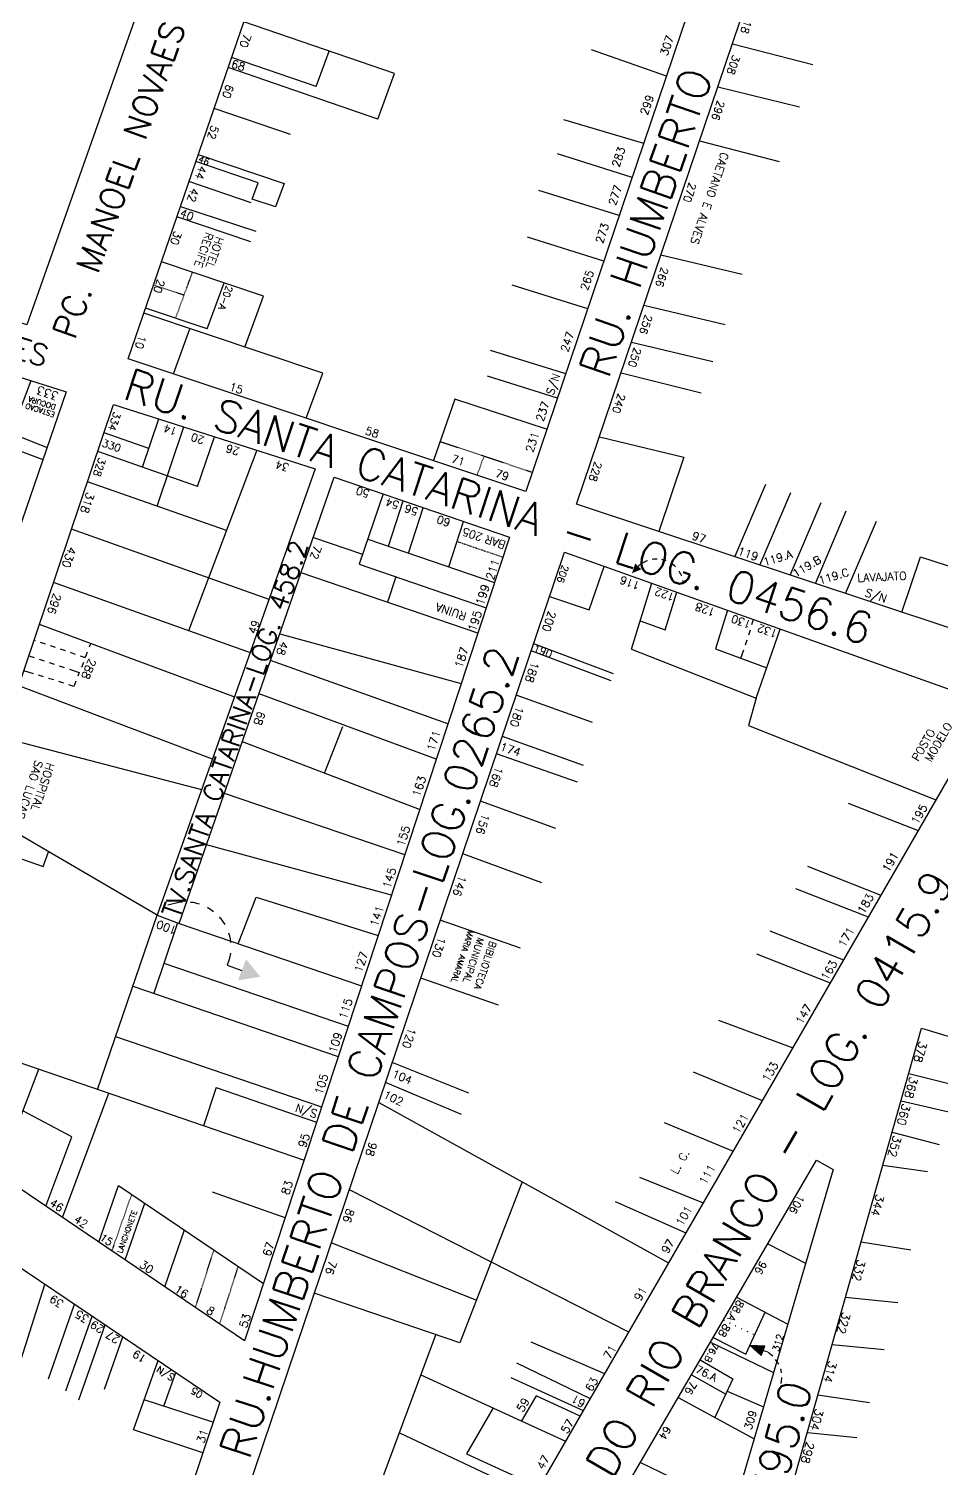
# Model space of a CAD drawing. Extents: x 714896 to 749292, y 8417558 to 8447149.
# Drawn here: x 739673.9 to 739845.8, y 8426261.6 to 8426532.8 of the extents above; entities that cross this region are included whole.
import ezdxf

# ---------------------------------------------------------------- set-up
doc = ezdxf.new("R2010")
doc.units = 0
doc.header["$MEASUREMENT"] = 0
for name, pattern in [('ACAD_ISO02W100', [15, 12, -3]), ('ACAD_ISO03W100', [30, 12, -18]), ('ACAD_ISO07W100', [3.5, 0.5, -3])]:
    doc.linetypes.add(name, pattern=pattern)
for name, color, linetype in [('LOTE', 7, 'CONTINUOUS'), ('NUM-PORTA', 7, 'CONTINUOUS'), ('QUADRA', 6, 'CONTINUOUS'), ('TEXTO', 7, 'CONTINUOUS'), ('TEXTODERUA', 3, 'CONTINUOUS')]:
    doc.layers.add(name, color=color, linetype=linetype)
doc.styles.add('ROMANS', font='ROMANS.SHX', dxfattribs={"height": 1.5})

msp = doc.modelspace()

# ---------------------------------------------------------------- hatches: boundary and pattern name
at = {"layer": 'LOTE', "linetype": 'CONTINUOUS'}
for points in [[(739714.87, 8426357.47), (739713.34, 8426353.5), (739717.54, 8426354.16)], [(739811.89, 8426282.81), (739812.59, 8426284.59), (739809.85, 8426284.72)]]:
    msp.add_hatch(color=256, dxfattribs=at).paths.add_polyline_path(points)

# ---------------------------------------------------------------- linework, layer by layer
at = {"layer": 'LOTE', "color": 7}
for p, q in [((739742.82, 8426524.32, 518.81), (739714.45, 8426534.07, 523.75)), ((739806.51, 8426529.95, 517.12), (739821.6, 8426526.06, 516.4)), ((739728.09, 8426521.87, 522.38), (739712.12, 8426527.35, 523.75)), ((739728.09, 8426521.87, 522.38), (739730.53, 8426528.55, 523.7)), ((739779.86, 8426528.86, 520.38), (739794.01, 8426523.89, 519.17)), ((739739.7, 8426515.76, 521.5), (739711.49, 8426525.46, 523.75)), ((739739.7, 8426515.76, 524.57), (739742.82, 8426524.32, 523.75)), ((739803.75, 8426521.81, 517.12), (739819.1, 8426518.05, 516.54)), ((739723.23, 8426512.83, 522.67), (739708.84, 8426517.75, 523.75)), ((739774.67, 8426515.7, 520.52), (739789.71, 8426511.19, 519.17)), ((739800.31, 8426511.65, 517.12), (739815.26, 8426507.79, 516.67)), ((739717.15, 8426503.77, 522.88), (739705.42, 8426507.78, 523.75)), ((739705.85, 8426509.06, 523.75), (739722.04, 8426503.63, 522.66)), ((739773.49, 8426509.25, 520.52), (739787.56, 8426504.84, 519.17)), ((739715.83, 8426499.97, 522.88), (739704.09, 8426503.99, 523.75)), ((739716.01, 8426500.64, 522.91), (739717.15, 8426503.77, 522.88)), ((739722.04, 8426503.63, 522.66), (739720.39, 8426499.22, 522.71)), ((739769.92, 8426502.39, 520.66), (739785.11, 8426497.63, 519.17)), ((739702.48, 8426499.26, 523.75), (739716.7, 8426494.65, 522.85)), ((739720.39, 8426499.22, 522.71), (739716.01, 8426500.64, 522.91)), ((739715.73, 8426492.64, 522.88), (739701.82, 8426497.36, 523.75)), ((739767.84, 8426493.55, 520.72), (739782.21, 8426489.07, 519.17)), ((739718.17, 8426482.37, 522.85), (739698.9, 8426488.87, 523.75)), ((739793.02, 8426490.16, 517.12), (739808.33, 8426486.54, 516.9)), ((739707.54, 8426476.21, 523.25), (739710.7, 8426484.88, 523.07)), ((739764.94, 8426484.51, 520.86), (739779.16, 8426480.08, 519.17)), ((739714.65, 8426472.77, 523.15), (739718.17, 8426482.37, 522.85)), ((739789.82, 8426480.69, 517.12), (739805.14, 8426477.06, 516.9)), ((739729.29, 8426467.87, 522.93), (739695.57, 8426479.2, 523.75)), ((739707.54, 8426476.21, 523.25), (739695.9, 8426480.15, 523.75)), ((739701.16, 8426467.75, 523.75), (739704.25, 8426476.26, 523.34)), ((739760.83, 8426472.24, 521.2), (739775.01, 8426467.83, 519.17)), ((739787.46, 8426473.74, 517.12), (739802.77, 8426470.11, 516.9)), ((739726.19, 8426459.4, 523.75), (739729.29, 8426467.87, 522.93)), ((739760.25, 8426467.39, 521.33), (739773.45, 8426463.21, 519.17)), ((739785.51, 8426467.96, 517.12), (739800.61, 8426464.21, 516.96)), ((739674.28, 8426466.46, 523.68), (739670.58, 8426456.59, 525.16)), ((739754.19, 8426462.96, 521.98), (739750.17, 8426451.4, 523.75)), ((739771.45, 8426457.32, 519.17), (739754.19, 8426462.96, 521.98)), ((739670.58, 8426456.59, 525.16), (739677.37, 8426453.91, 526.5)), ((739781.43, 8426455.9, 517.12), (739797.3, 8426452.03, 517.02)), ((739665.34, 8426455.79, 524.96), (739676.59, 8426451.64, 526.5)), ((739716.87, 8426453.37, 516.74), (739704.03, 8426419.36, 517.61)), ((739797.3, 8426452.03, 517.02), (739792.59, 8426438.05, 517.12)), ((739711.17, 8426438.26, 517.06), (739685.01, 8426447.44, 516.72)), ((739740.66, 8426445.14, 516.73), (739736.18, 8426431.87, 517.34)), ((739806.93, 8426433.3, 517.12), (739812.76, 8426446.96, 517.09)), ((739811.67, 8426431.72, 517.12), (739817.5, 8426445.39, 517.09)), ((739741.7, 8426435.27, 517.44), (739744.44, 8426443.84, 516.73)), ((739745.48, 8426433.97, 517.44), (739748.22, 8426442.54, 516.73)), ((739817.37, 8426429.83, 517.12), (739823.2, 8426443.5, 517.09)), ((739753.05, 8426431.37, 517.44), (739755.8, 8426439.94, 516.73)), ((739822.11, 8426428.26, 517.12), (739827.94, 8426441.92, 517.09)), ((739827.81, 8426426.37, 517.12), (739833.64, 8426440.03, 517.09)), ((739719.23, 8426425.27, 517.35), (739681.99, 8426438.51, 516.72)), ((739779.51, 8426423.29, 515.63), (739782.33, 8426431.49, 515.41)), ((739838.39, 8426422.86, 517.12), (739841.9, 8426433.26, 517.16)), ((739841.9, 8426433.26, 517.16), (739867.77, 8426424.95, 517.99)), ((739758.51, 8426418.92), (739725.21, 8426430.26, 517.29)), ((739743.09, 8426429.5, 517.37), (739741.48, 8426424.72, 517.58)), ((739715.67, 8426415.21, 517.45), (739678.6, 8426428.44, 516.72)), ((739787.47, 8426415.91, 515.82), (739791.33, 8426428.29, 515.41)), ((739793.82, 8426419.5, 515.61), (739796.04, 8426426.61, 515.38)), ((739772.04, 8426425.78, 515.37), (739779.51, 8426423.29, 515.63)), ((739789.13, 8426421.25, 515.69), (739793.82, 8426419.5, 515.74)), ((739805.57, 8426423.21, 515.41), (739803.32, 8426415.95, 515.84)), ((739712.71, 8426406.87, 517.52), (739675.93, 8426420.55, 516.72)), ((739721.23, 8426418.76, 517.44), (739755.38, 8426409.42)), ((739810.96, 8426406.68, 516.21), (739815.5, 8426419.67, 515.41)), ((739783.62, 8426409.94, 515.9), (739768.59, 8426415.57, 515.37)), ((739784.07, 8426411.27, 515.9), (739769.04, 8426416.9, 515.37)), ((739787.47, 8426415.91, 515.83), (739810.96, 8426406.68, 516.21)), ((739803.32, 8426415.95, 515.84), (739812.95, 8426412.36, 515.95)), ((739752.88, 8426401.82), (739719.48, 8426413.72, 517.49)), ((739708.55, 8426395.15, 517.6), (739672.02, 8426408.97, 516.72)), ((739750.69, 8426395.18), (739717.3, 8426407.45, 517.54)), ((739780.15, 8426402.05, 515.97), (739765.76, 8426407.19, 515.37)), ((739810.96, 8426406.68, 516.21), (739809.49, 8426401.51, 516.38)), ((739706.49, 8426389.36, 517.64), (739668.75, 8426399.26, 516.72)), ((739729.62, 8426392.53, 517.8), (739733.11, 8426401.32, 517.75)), ((739778.41, 8426393.99, 516.06), (739763.14, 8426399.43, 515.37)), ((739809.49, 8426401.51, 516.38), (739844.79, 8426387.47, 518.75)), ((739747.56, 8426385.68), (739714.17, 8426398.44, 517.61)), ((739777.29, 8426390.85, 516.08), (739762.03, 8426396.15, 515.37)), ((739744.74, 8426377.13), (739710.77, 8426388.67, 517.68)), ((739698.12, 8426365.79, 517.82), (739664.15, 8426385.62, 516.72)), ((739773.24, 8426382.07, 516.09), (739759.04, 8426387.28, 515.37)), ((739828.31, 8426386.9, 517.37), (739841.45, 8426381.7, 518.75)), ((739662.23, 8426379.93, 516.72), (739676.66, 8426374.91, 517.56)), ((739742.23, 8426369.53), (739707.41, 8426379.01, 517.75)), ((739770.58, 8426371.89, 516.17), (739755.68, 8426377.34, 515.37)), ((739820.6, 8426375.02, 517.54), (739834.44, 8426369.54, 518.75)), ((739713.37, 8426360.39, 517.96), (739716.74, 8426369.15, 517.9)), ((739716.74, 8426369.15, 517.9), (739739.73, 8426361.93)), ((739818.36, 8426370.77, 517.6), (739832.06, 8426365.44, 518.75)), ((739686.85, 8426332.96, 518.19), (739698.12, 8426365.79, 517.82)), ((739701.95, 8426364.32, 517.86), (739697.47, 8426351.05, 523.98)), ((739702.26, 8426364.2, 517.86), (739736.6, 8426352.44)), ((739766.58, 8426359.57, 516.24), (739751.45, 8426364.83, 515.37)), ((739813.53, 8426362.82, 517.69), (739827.4, 8426357.35, 518.75)), ((739811.03, 8426358.49, 517.69), (739824.9, 8426353.02, 518.75)), ((739699.35, 8426356.74, 523.98), (739734.09, 8426344.84)), ((739762.43, 8426348.8, 516.27), (739747.76, 8426353.9, 515.37)), ((739693.52, 8426352.4, 583.51), (739732.22, 8426339.14)), ((739803.89, 8426346, 517.75), (739817.84, 8426340.8, 518.75)), ((739690.27, 8426342.94, 585.27), (739729.08, 8426329.64)), ((739668.24, 8426316.96, 519.6), (739675.82, 8426336.74, 517.93)), ((739668.88, 8426339.12), (739725.78, 8426319.62)), ((739756.81, 8426332.25, 516.27), (739742.4, 8426338.04, 515.37)), ((739755.42, 8426328.19, 516.27), (739741.12, 8426334.25, 515.37)), ((739799.1, 8426336.26, 517.84), (739812.11, 8426330.87, 518.75)), ((739839.71, 8426335.94, 513.4), (739850.01, 8426333.39, 513.61)), ((739680.26, 8426308.82, 519.6), (739688.99, 8426332.23, 517.82)), ((739709.22, 8426333.28), (739728.15, 8426326.79)), ((739739.84, 8426330.46, 515.37), (739794.45, 8426300.29, 518.75)), ((739838.27, 8426330.82, 513.4), (739848.04, 8426328.51, 513.62)), ((739793.6, 8426326.73, 517.84), (739806.61, 8426321.34, 518.75)), ((739677.14, 8426310.93, 519.6), (739682.01, 8426324, 518.6)), ((739836.59, 8426324.9, 513.4), (739845.41, 8426322.59, 513.68)), ((739834.84, 8426318.7, 513.4), (739843.22, 8426317.47, 513.72)), ((739687.11, 8426304.18, 519.6), (739690.84, 8426314.87, 518.86)), ((739766.87, 8426315.53, 517.08), (739755.1, 8426285.19, 517.41)), ((739788.96, 8426316.39, 517.91), (739800.95, 8426311.55, 518.75)), ((739722.2, 8426308.75), (739708.56, 8426313.59, 0.32)), ((739734.3, 8426314.07, 515.37), (739786.92, 8426287.25, 518.75)), ((739692.08, 8426300.81, 519.6), (739695.81, 8426311.5, 518.86)), ((739784.41, 8426311.83, 517.83), (739797.69, 8426305.9, 518.75)), ((739699.53, 8426295.77, 519.6), (739703.26, 8426306.46, 518.86)), ((739758.22, 8426293.22, 517.54), (739730.9, 8426304.01, 515.37)), ((739830.75, 8426304.23, 513.4), (739840.07, 8426302.71, 513.84)), ((739813.15, 8426303.88), (739820.27, 8426300.2)), ((739755.1, 8426285.19, 517.41), (739727.7, 8426294.53, 515.37)), ((739807.28, 8426293.79), (739816.91, 8426288.73)), ((739827.8, 8426293.79, 513.4), (739837.63, 8426292.77, 513.92)), ((739809.01, 8426283.09), (739812.68, 8426290.95)), ((739729.81, 8426230.71, 518.7), (739750.6, 8426286.73, 517.07)), ((739768.49, 8426285.38, 517.82), (739782.39, 8426279.4, 518.75)), ((739802.36, 8426285.34), (739814.25, 8426279.64)), ((739802.87, 8426286.21), (739809.01, 8426283.09)), ((739825.29, 8426284.91, 513.4), (739835.05, 8426283.92, 513.97)), ((739765.82, 8426281.41, 517.8), (739779.69, 8426274.72, 518.75)), ((739800.4, 8426281.97), (739806.58, 8426278.4)), ((739747.8, 8426279.18, 516.91), (739775.06, 8426266.69, 518.75)), ((739764.71, 8426278.67, 517.83), (739778.39, 8426272.46, 518.75)), ((739798.78, 8426279.19), (739805.23, 8426275.51)), ((739806.58, 8426278.4), (739803.18, 8426271.16)), ((739769.49, 8426275.21, 518.13), (739766.77, 8426270.5, 518.13)), ((739777.78, 8426271.41, 518.75), (739769.49, 8426275.21, 518.13)), ((739796.27, 8426274.88), (739810.57, 8426267.09)), ((739805.51, 8426276.11), (739812.33, 8426273.12)), ((739822.6, 8426275.39, 513.4), (739832.33, 8426273.97, 514.04)), ((739761.42, 8426272.94, 518.75), (739756.4, 8426264.27, 518.75)), ((739743.75, 8426268.25, 517.07), (739769.05, 8426256.29, 518.75)), ((739820.6, 8426268.33, 513.4), (739829.91, 8426267.35, 514.07)), ((739756.4, 8426264.27, 518.75), (739770.05, 8426258.02, 518.75)), ((739789.14, 8426262.64), (739806.79, 8426254.2))]:
    msp.add_line(p, q, dxfattribs=at)
at = {"layer": 'LOTE', "color": 7, "ltscale": 0.25}
for p, q in [((739695.32, 8426450.17, 516.43), (739698.4, 8426459.27, 516.73)), ((739696.52, 8426453.71, 517.04), (739688.12, 8426456.67, 516.72)), ((739698.11, 8426442.84, 516.24), (739703.16, 8426457.75, 516.73)), ((739705.69, 8426446.52, 517.42), (739708.88, 8426455.92, 516.73)), ((739705.69, 8426446.52, 517.42), (739686.92, 8426453.13, 516.72)), ((739810.17, 8426420.51, 515.47), (739810.48, 8426421.45, 515.41)), ((739809.55, 8426418.61, 515.6), (739809.86, 8426419.56, 515.53)), ((739674.92, 8426417.56, 516.72), (739675.12, 8426417.5, 516.73)), ((739676.07, 8426417.19, 516.78), (739677.02, 8426416.87, 516.82)), ((739677.96, 8426416.56, 516.87), (739678.91, 8426416.24, 516.9)), ((739679.85, 8426415.92, 516.94), (739680.79, 8426415.61, 516.97)), ((739681.74, 8426415.29, 517.01), (739682.68, 8426414.97, 517.04)), ((739684.94, 8426415.3, 517.09), (739684.57, 8426414.34, 517.09)), ((739685.61, 8426416.99, 517.08), (739685.32, 8426416.26, 517.09)), ((739808.08, 8426414.17, 515.89), (739808.61, 8426415.76, 515.79)), ((739808.92, 8426416.71, 515.72), (739809.23, 8426417.66, 515.66)), ((739673.95, 8426414.66, 516.72), (739674.94, 8426414.33, 516.77)), ((739675.89, 8426414.02, 516.82), (739676.83, 8426413.7, 516.86)), ((739677.78, 8426413.39, 516.9), (739678.72, 8426413.07, 516.94)), ((739679.67, 8426412.75, 516.98), (739680.61, 8426412.44, 517.01)), ((739683.62, 8426414.66, 517.06), (739684.57, 8426414.34, 517.09)), ((739684.2, 8426413.4, 517.09), (739683.82, 8426412.44, 517.09)), ((739674.8, 8426411.27, 516.81), (739672.99, 8426411.83, 516.72)), ((739676.71, 8426410.67, 516.9), (739675.75, 8426410.97, 516.86)), ((739678.61, 8426410.08, 516.98), (739677.66, 8426410.38, 516.94)), ((739680.52, 8426409.48, 517.04), (739679.56, 8426409.78, 517.01)), ((739681.56, 8426412.12, 517.04), (739683.44, 8426411.48, 517.1)), ((739682.8, 8426409.84, 517.1), (739682.42, 8426408.88, 517.1)), ((739683.44, 8426411.48, 517.1), (739683.17, 8426410.8, 517.1)), ((739682.42, 8426408.88, 517.1), (739681.47, 8426409.18, 517.07))]:
    msp.add_line(p, q, dxfattribs=at)
at = {"layer": 'LOTE', "color": 7, "linetype": 'ACAD_ISO03W100', "ltscale": 0.005}
for p, q in [((739751.43, 8426455, 522.92), (739768.72, 8426449.25, 519.17)), ((739759.67, 8426452.25, 522.44), (739758.37, 8426448.67, 523.75)), ((739689.59, 8426302.5, 519.6), (739693.32, 8426313.18, 518.86)), ((739705.33, 8426291.85, 519.6), (739708.81, 8426302.71, 518.71)), ((739709.91, 8426288.75), (739713.39, 8426299.61, -0.89))]:
    msp.add_line(p, q, dxfattribs=at)
at = {"layer": 'LOTE', "color": 7, "linetype": 'ACAD_ISO03W100', "ltscale": 0.007}
msp.add_line((739754.6, 8426436.19, 517.17), (739763.23, 8426433.23, 518.19), dxfattribs=at)
at = {"layer": 'LOTE', "color": 7, "linetype": 'ACAD_ISO07W100', "ltscale": 0.35}
msp.add_line((739804.78, 8426289.49), (739810.7, 8426286.69), dxfattribs=at)
at = {"layer": 'LOTE', "color": 7, "linetype": 'ACAD_ISO02W100', "ltscale": 0.005, "flags": 128}
for points, elevation in [([(739701.59, 8426478.23), (739704.75, 8426486.89)], 523.75), ([(739703.17, 8426482.57), (739697.4, 8426484.52)], 523.66)]:
    msp.add_lwpolyline(points, dxfattribs=dict(at, elevation=elevation))
at = {"layer": 'LOTE', "color": 7, "linetype": 'CONTINUOUS', "flags": 128}
for points in [[(739727.53, 8426436.95), (739736.82, 8426433.77)], [(739737.78, 8426436.61), (739761.64, 8426428.42)], [(739736.18, 8426431.87), (739760.08, 8426423.67)], [(739676.66, 8426374.91), (739677.66, 8426377.73)], [(739709.22, 8426333.28), (739706.86, 8426326.1)], [(739690.84, 8426314.87), (739718.13, 8426296.4)]]:
    msp.add_lwpolyline(points, dxfattribs=at)
at = {"layer": 'LOTE'}
msp.add_lwpolyline([(739788.75, 8426431.47, 1.58, 0, 0), (739787.56, 8426430.19, 0, 0, 0)], format="xyseb", dxfattribs=at)
at = {"layer": 'LOTE', "linetype": 'CONTINUOUS', "flags": 128}
for points in [[(739700.09, 8426367.69), (739702.18, 8426368.25), (739702.85, 8426368.27)], [(739704.4, 8426368.25), (739704.84, 8426368.2), (739706.03, 8426367.9), (739706.05, 8426367.9)], [(739707.54, 8426367.23), (739707.75, 8426367.13), (739708.23, 8426366.82), (739708.71, 8426366.45)], [(739709.81, 8426365.42), (739709.96, 8426365.26), (739710.43, 8426364.64), (739710.83, 8426364.01)], [(739711.52, 8426362.47), (739711.72, 8426361.85), (739711.84, 8426361.3), (739711.9, 8426360.6)], [(739711.92, 8426358.62), (739711.92, 8426358.56), (739711.68, 8426357.4), (739711.31, 8426356.33), (739714.04, 8426355.35)], [(739813.08, 8426283.44), (739813, 8426283.49), (739812.26, 8426283.7)], [(739814.09, 8426282.67), (739813.87, 8426282.89), (739813.21, 8426283.38)], [(739815.21, 8426281.2), (739815.21, 8426281.2), (739814.59, 8426282.09)], [(739815.71, 8426279.52), (739815.71, 8426279.6), (739815.59, 8426280.33)], [(739815.65, 8426277.52), (739815.79, 8426278.46), (739815.78, 8426278.64)]]:
    msp.add_lwpolyline(points, dxfattribs=at)
at = {"layer": 'LOTE', "color": 7, "elevation": 518.6, "flags": 128}
msp.add_lwpolyline([(739682.01, 8426324), (739672.81, 8426328.9)], dxfattribs=at)
at = {"layer": 'LOTE', "color": 7}
for points in [[(739670.9, 8426277.17), (739676.97, 8426296.22)], [(739677.62, 8426278.42), (739682.52, 8426292.48)], [(739680.92, 8426276.17), (739685.84, 8426290.24)], [(739683.36, 8426274.47), (739688.33, 8426288.57)], [(739688.18, 8426276.49), (739691.65, 8426286.33)], [(739693.64, 8426268.78), (739698.28, 8426281.85)], [(739699.34, 8426273.25), (739701.6, 8426279.62)], [(739708.62, 8426270.23), (739695.65, 8426274.45)], [(739706.7, 8426264.49), (739693.64, 8426268.78)]]:
    msp.add_lwpolyline(points, dxfattribs=at)
at = {"layer": 'LOTE'}
msp.add_lwpolyline([(739811.89, 8426282.81), (739812.59, 8426284.59), (739809.85, 8426284.72)], close=True, dxfattribs=at)
at = {"layer": 'LOTE', "ltscale": 0.25}
for start, end in [(110.1506, 133.5589), (88.7965, 99.48), (69.2225, 79.1803), (45.4222, 58.452), (21.2814, 33.2346), (5.8814, 11.5743)]:
    msp.add_arc((739792.22, 8426427.81), 5.05, start, end, dxfattribs=at)
at = {"layer": 'QUADRA', "color": 6}
for points in [[(739599.57, 8426626.46), (739712.96, 8426588.64), (739673.55, 8426477.01), (739573.25, 8426510.31), (739599.57, 8426626.46)], [(739733.58, 8426589.81), (739807.81, 8426564.61), (739767.55, 8426445.61), (739692.62, 8426470.6), (739733.58, 8426589.81)], [(739817.26, 8426561.74), (739924.9, 8426524.72), (739862.07, 8426415), (739777.12, 8426443.19), (739817.26, 8426561.74)], [(739633.47, 8426479.46), (739680.95, 8426464.34), (739637.95, 8426339.09), (739596.82, 8426365.73), (739633.47, 8426479.46)], [(739646.05, 8426331.97), (739689.91, 8426461.99), (739727.9, 8426449.84), (739698.12, 8426365.79), (739702.26, 8426364.2), (739731.44, 8426448.3), (739764.46, 8426436.96), (739714.56, 8426285.6), (739646.05, 8426331.97)], [(739794.45, 8426300.29), (739750.16, 8426223.57), (739708.64, 8426238.13), (739739.84, 8426330.46), (739774.87, 8426434.15), (739855.21, 8426405.52)], [(739802.15, 8426203.09), (739842.13, 8426344.5), (739915.13, 8426322.45), (739855.02, 8426183.87), (739802.15, 8426203.09)]]:
    msp.add_lwpolyline(points, close=True, dxfattribs=at)
at = {"layer": 'QUADRA', "color": 6, "linetype": 'CONTINUOUS'}
for points in [[(739641.87, 8426319.89), (739709.9, 8426274.02), (739686.46, 8426204.2), (739610.06, 8426228.61), (739641.87, 8426319.89)], [(739822.3, 8426319.59), (739825.45, 8426317.87), (739792.96, 8426207.03), (739762.99, 8426217.73)]]:
    msp.add_lwpolyline(points, close=True, dxfattribs=at)

# ---------------------------------------------------------------- texts
at = {"layer": 'NUM-PORTA', "color": 7, "style": 'ROMANS'}
for s, height, rotation, p in [('318', 1.458, 251.6324, (739809.15, 8426535.69)), ('70', 1.503, 251.0368, (739714.44, 8426531.98)), ('307', 1.492, 71.3484, (739794.22, 8426527.54)), ('68', 1.503, 342.6937, (739711.94, 8426525.54, 523.75)), ('308', 1.458, 251.6163, (739806.57, 8426527.98)), ('60', 1.503, 251.0368, (739711.16, 8426522.43)), ('299', 1.492, 71.3409, (739790.48, 8426516.37)), ('296', 1.458, 251.6076, (739803.68, 8426519.37)), ('52', 1.503, 251.0339, (739708.35, 8426514.71)), ('283', 1.493, 71.4564, (739785.14, 8426506.56)), ('46', 1.202, 338.4234, (739705.74, 8426507.78)), ('44', 1.503, 251.0493, (739706.02, 8426507.12, -523.75)), ('42', 1.503, 251.0493, (739704.56, 8426502.88, -523.75)), ('277', 1.492, 71.3607, (739784.48, 8426499.35)), ('270', 1.458, 251.5921, (739798.34, 8426503.9)), ('40', 1.503, 338.43, (739702.24, 8426497.48)), ('30', 1.503, 251.0631, (739701.36, 8426494.78)), ('273', 1.492, 71.3607, (739782.05, 8426492.18)), ('265', 1.492, 71.3598, (739779.19, 8426483.33)), ('266', 1.458, 251.6435, (739793.11, 8426487.98)), ('20', 1.502, 251.0763, (739698.18, 8426485.7)), ('20-A', 1.296, 250.4062, (739711.17, 8426484.49)), ('256', 1.458, 251.6435, (739790.09, 8426479.07)), ('247', 1.492, 71.3625, (739775.48, 8426471.75)), ('10', 1.501, 251.1569, (739694.71, 8426475.17)), ('250', 1.458, 251.6435, (739787.98, 8426472.83)), ('S/N', 1.492, 71.387, (739772.75, 8426463.63)), ('333', 1.619, 161.1466, (739679.69, 8426464.2)), ('15', 1.483, 341.4752, (739711.56, 8426464.73)), ('237', 1.492, 71.4566, (739770.83, 8426458.64)), ('240', 1.459, 251.6893, (739784.98, 8426464.16)), ('334', 1.4, 251.5126, (739689.96, 8426460.73)), ('14', 1.48, 162.0105, (739702.02, 8426457.51)), ('20', 1.48, 162.0308, (739707.17, 8426455.85)), ('58', 1.483, 341.4814, (739737.17, 8426456.45)), ('231', 1.491, 71.5683, (739768.89, 8426452.84)), ('330', 1.4, 341.4208, (739687.57, 8426454.14, -516.72)), ('26', 1.479, 162.032, (739713.77, 8426453.73)), ('328', 1.4, 251.4208, (739687.14, 8426452.1, -516.72)), ('34', 1.478, 162.637, (739723.09, 8426450.72)), ('71', 1.483, 341.4236, (739753.38, 8426451.16)), ('228', 1.461, 251.892, (739780.56, 8426451.33)), ('79', 1.483, 341.2896, (739761.66, 8426448.42)), ('318', 1.543, 250.9272, (739684.87, 8426445.57)), ('50', 1.478, 161.2389, (739738.27, 8426445.75)), ('54', 1.481, 161.0318, (739743.84, 8426443.62)), ('56', 1.481, 161.0318, (739747.43, 8426442.38)), ('60', 1.481, 161.0318, (739753.51, 8426440.3)), ('205', 1.489, 161.2315, (739759.55, 8426437.58)), ('97', 1.526, 341.1282, (739798.72, 8426436.63)), ('430', 1.544, 250.9231, (739681.41, 8426435.31)), ('72', 1.504, 250.8388, (739727.71, 8426435.58)), ('119', 1.526, 341.1282, (739807.32, 8426433.75)), ('119.A', 1.5, 16.5536, (739812.51, 8426431.54)), ('211', 1.541, 71.8001, (739761.44, 8426428.78)), ('206', 1.322, 251.2148, (739774.44, 8426431.86)), ('119.B', 1.5, 30.9183, (739818.36, 8426429.33)), ('116', 1.483, 160.4217, (739789.21, 8426428.44)), ('119.C', 1.5, 16.5536, (739822.96, 8426428.08)), ('296', 1.544, 250.9222, (739678.64, 8426426.56)), ('199', 1.54, 71.7899, (739759.53, 8426424.02)), ('122', 1.483, 160.4093, (739795.74, 8426426.27)), ('S/N', 1.526, 341.0946, (739831.31, 8426425.94)), ('128', 1.483, 160.4069, (739803.38, 8426423.42)), ('49', 1.504, 70.0911, (739716.63, 8426418.6)), ('195', 1.541, 71.798, (739758.08, 8426419.08)), ('200', 1.529, 251.279, (739771.86, 8426423.2)), ('130', 1.482, 160.3988, (739810.16, 8426421.13)), ('132', 1.482, 160.4006, (739815.1, 8426419.39)), ('48', 1.518, 250.0859, (739721.41, 8426417.51)), ('187', 1.541, 71.7981, (739755.55, 8426412.19)), ('190', 1.4, 339.1333, (739768.86, 8426415.5, 515.54)), ('288', 1.532, 247.217, (739685.28, 8426414.26)), ('188', 1.53, 251.3028, (739768.64, 8426413.64)), ('180', 1.531, 251.3117, (739765.78, 8426405.26)), ('68', 1.522, 250.4632, (739717.1, 8426404.33)), ('171', 1.542, 71.8013, (739750.32, 8426396.52)), ('174', 1.532, 341.3247, (739762.55, 8426396.88)), ('163', 1.542, 71.8025, (739747.58, 8426387.92)), ('168', 1.531, 251.3181, (739761.88, 8426393.88)), ('195', 1.523, 59.9594, (739841.36, 8426382.72)), ('156', 1.531, 251.3127, (739759.36, 8426385.03)), ('155', 1.542, 71.8047, (739744.6, 8426378.56)), ('191', 1.523, 59.9568, (739835.91, 8426373.72)), ('145', 1.542, 71.8036, (739741.97, 8426370.66)), ('146', 1.531, 251.3217, (739755, 8426373.4)), ('183', 1.523, 59.9579, (739831.26, 8426365.87)), ('141', 1.543, 71.806, (739739.63, 8426363.48)), ('100', 1.526, 159.3044, (739701.97, 8426363.48)), ('130', 1.531, 251.3227, (739751.11, 8426361.82)), ('171', 1.523, 59.9579, (739827.62, 8426359.56)), ('127', 1.542, 71.8038, (739736.63, 8426354.82)), ('163', 1.523, 59.9772, (739824.37, 8426353.33)), ('115', 1.542, 71.7969, (739733.73, 8426346.02)), ('147', 1.523, 59.9772, (739819.59, 8426345.05)), ('109', 1.542, 71.7969, (739731.8, 8426339.62)), ('120', 1.531, 251.3223, (739745.47, 8426344.7)), ('378', 1.561, 254.2741, (739841.68, 8426342.14)), ('133', 1.523, 59.9586, (739813.28, 8426334.18)), ('105', 1.542, 71.7969, (739729.16, 8426331.81)), ('104', 1.5, 337.5179, (739742.2, 8426335.32)), ('368', 1.594, 254.823, (739839.93, 8426335.46)), ('102', 1.5, 334.1367, (739740.57, 8426331.46)), ('S/N', 1.541, 161.7843, (739728.47, 8426328.97)), ('360', 1.595, 254.709, (739838.53, 8426330.38)), ('121', 1.523, 59.9586, (739807.67, 8426324.46)), ('95', 1.542, 71.7955, (739726.08, 8426321.84)), ('352', 1.596, 254.6025, (739836.82, 8426324.4)), ('98', 1.531, 251.3233, (739738.13, 8426323.16)), ('111', 1.523, 59.9572, (739801.43, 8426314.86)), ('83', 1.541, 71.7843, (739722.91, 8426312.95)), ('106', 1.43, 240.2052, (739818.92, 8426313.22)), ('344', 1.596, 254.4722, (739833.58, 8426313.31)), ('46', 1.508, 325.7974, (739677.68, 8426311.23)), ('86', 1.531, 251.3245, (739733.86, 8426310.63)), ('101', 1.523, 59.9601, (739797.05, 8426307.06)), ('42', 1.508, 325.7974, (739682.27, 8426308.16)), ('15', 1.4, 325.7932, (739687.15, 8426304.73)), ('67', 1.541, 71.7791, (739719.4, 8426301.34)), ('97', 1.523, 59.9683, (739794.33, 8426301.87)), ('30', 1.508, 325.7941, (739694.62, 8426299.6)), ('76', 1.531, 251.3245, (739730.56, 8426300.85)), ('96', 1.43, 240.2052, (739811.8, 8426300.77)), ('332', 1.597, 254.4279, (739830.07, 8426301.04)), ('39', 1.501, 146.1781, (739680.63, 8426292.93)), ('16', 1.508, 325.7965, (739701.2, 8426294.96, -519.6)), ('91', 1.523, 59.967, (739789.18, 8426292.95)), ('35', 1.501, 147.5185, (739685.43, 8426290.09)), ('8', 1.51, 325.8071, (739707.22, 8426290.97)), ('53', 1.538, 71.493, (739714.98, 8426287.88)), ('88.A', 1.43, 240.2052, (739807.52, 8426293.41)), ('322', 1.597, 254.4032, (739827.22, 8426291.11)), ('29', 1.5, 147.515, (739688.29, 8426288.14)), ('88', 1.43, 240.2052, (739804.94, 8426288.92)), ('27', 1.501, 147.3261, (739691.24, 8426286.2)), ('312', 1.3, 73.6632, (739815.21, 8426283.44)), ('19', 1.501, 147.4972, (739696.26, 8426282.59)), ('71', 1.523, 59.9628, (739783.42, 8426281.96)), ('76.B', 1.24, 244.3813, (739802.8, 8426285.31)), ('S/N', 1.3, 147.487, (739701.54, 8426279.04)), ('76.A', 1.43, 334.3813, (739799.38, 8426279.72)), ('314', 1.597, 254.4251, (739824.66, 8426281.93)), ('63', 1.523, 59.9585, (739779.98, 8426275.87)), ('76', 1.43, 240.2052, (739798.62, 8426278.12)), ('05', 1.301, 147.4856, (739706.86, 8426275.76)), ('59', 1.52, 59.6748, (739767.04, 8426272.01)), ('61', 1.524, 149.9852, (739778.97, 8426274.19)), ('309', 1.43, 73.6632, (739810.05, 8426268.7)), ('304', 1.597, 254.4488, (739822.15, 8426272.91)), ('57', 1.524, 59.9847, (739775.4, 8426267.96)), ('64', 1.43, 240.2052, (739793.78, 8426269.67)), ('31', 1.513, 72.0919, (739706.95, 8426266.17)), ('298', 1.597, 254.4826, (739820.43, 8426266.68)), ('47', 1.523, 59.9547, (739770.84, 8426261.17))]:
    msp.add_text(s, height=height, rotation=rotation, dxfattribs=at).set_placement(p)
at = {"layer": 'TEXTO', "style": 'ROMANS'}
for s, height, rotation, p in [('CAETANO E ALVES', 1.5189, 251.2242, (739804.39, 8426509.65)), ('RECIFE', 1.499, 250.7607, (739707.3, 8426494.55, 0.06)), ('HOTEL', 1.498, 250.8129, (739709.25, 8426493.74, 0.06)), ('ESTACAO', 1, 162.3159, (739678.93, 8426460.51)), ('DOCURA', 1, 162.3159, (739679.09, 8426461.92)), ('BAR', 1.528, 161.4604, (739763.91, 8426436.15)), ('LAVAJATO', 1.519, 2.7497, (739830.05, 8426428.54)), ('RUINA', 1.528, 161.4604, (739756.53, 8426422.73)), ('MODELO', 1.514, 59.8899, (739843.9, 8426394.47)), ('POSTO', 1.512, 59.7835, (739841.49, 8426394.63)), ('SAO LUCAS', 1.537, 251.1674, (739675.17, 8426395.1)), ('HOSPITAL', 1.535, 251.1803, (739677.35, 8426394.65)), ('L. C.', 1.521, 59.7482, (739796.04, 8426316.83))]:
    msp.add_text(s, height=height, rotation=rotation, dxfattribs=at).set_placement(p)
at = {"layer": 'TEXTO', "color": 7, "style": 'ROMANS'}
for s, height, rotation, p in [('MARIA AMARAL', 1.1, 251.3227, (739756.77, 8426363.09)), ('MUNICIPAL', 1.3, 251.3227, (739758.52, 8426361.7)), ('BIBLIOTECA', 1.3, 251.3227, (739760.83, 8426361.03)), ('LANCHONETE', 1, 70.0895, (739691.47, 8426301.98))]:
    msp.add_text(s, height=height, rotation=rotation, dxfattribs=at).set_placement(p)
at = {"layer": 'TEXTODERUA', "style": 'ROMANS'}
for s, height, rotation, p in [('PC. MANOEL NOVAES-LOG. 0260.1', 4.5, 70.4829, (739682.57, 8426474.03)), ('RU. HUMBERTO ', 6, 71.0128, (739783.12, 8426466.6)), ('PC.MANOEL NOVAES', 4, 341.5908, (739626.55, 8426485.71)), ('RU. SANTA CATARINA - LOG. 0456.6', 6, 341.5908, (739691.33, 8426463.2)), ('TV.SANTA CATARINA-LOG. 458.2', 3.5, 70.9603, (739702.3, 8426365)), ('RU.HUMBERTO DE CAMPOS-LOG.0265.2', 6, 71.4891, (739715.43, 8426262.94)), ('AV. BARAO DO RIO BRANCO - LOG. 0415.9', 6, 60.1212, (739760.93, 8426219.63)), ('- LOG. 0395.0', 6, 74.6219, (739805.41, 8426217.99))]:
    msp.add_text(s, height=height, rotation=rotation, dxfattribs=at).set_placement(p)

doc.saveas('drawing.dxf')
